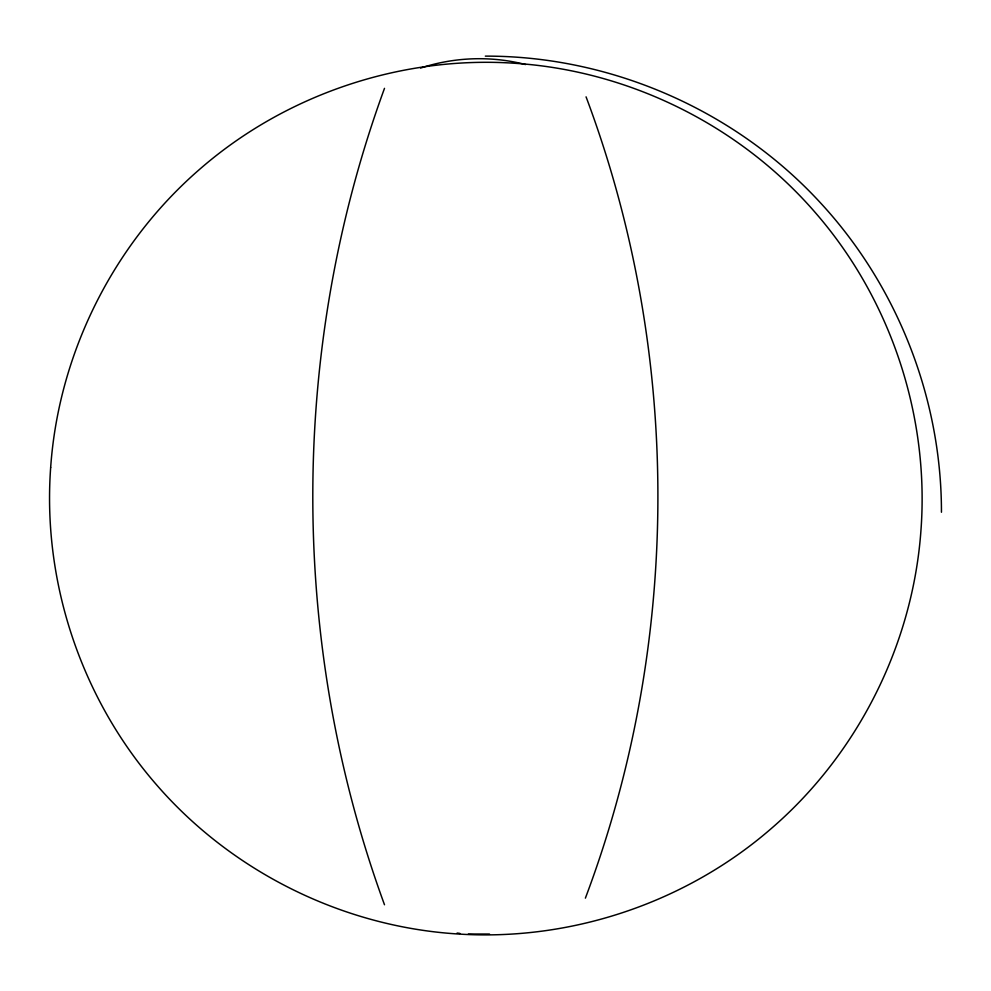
<?xml version="1.0" encoding="UTF-8"?>
<svg xmlns="http://www.w3.org/2000/svg" width="991" height="991" viewBox="0 0 991 991"><rect width="100%" height="100%" fill="white"/><g stroke="black" fill="none" stroke-linecap="round" stroke-linejoin="round"><path stroke-width="1.49" d="M384.496 88.348C288.901 349.637 288.901 643.469 384.496 904.758M585.384 898.143C681.796 642.255 682.118 352.883 586.065 96.845M420.593 68.082C454.312 56.995 491.164 55.657 525.552 64.551M489.492 934.042L468.359 934.018M485.342 56.128C610.679 55.843 734.641 109.927 819.693 202.003C897.227 285.42 941.549 398.345 941.45 512.236M457.124 933.039L459.923 933.423M50.665 467.467C42.303 581.568 81.039 697.961 156.107 784.302C230.878 870.891 340.582 925.805 454.708 933.77C568.809 942.131 685.202 903.383 771.531 828.315C858.132 753.544 913.045 643.853 920.998 529.714C929.372 415.613 890.624 299.22 815.556 212.892C740.785 126.291 631.094 71.389 516.955 63.424C402.854 55.062 286.461 93.798 200.132 168.879C113.531 243.637 58.618 353.341 50.665 467.467"/></g></svg>
